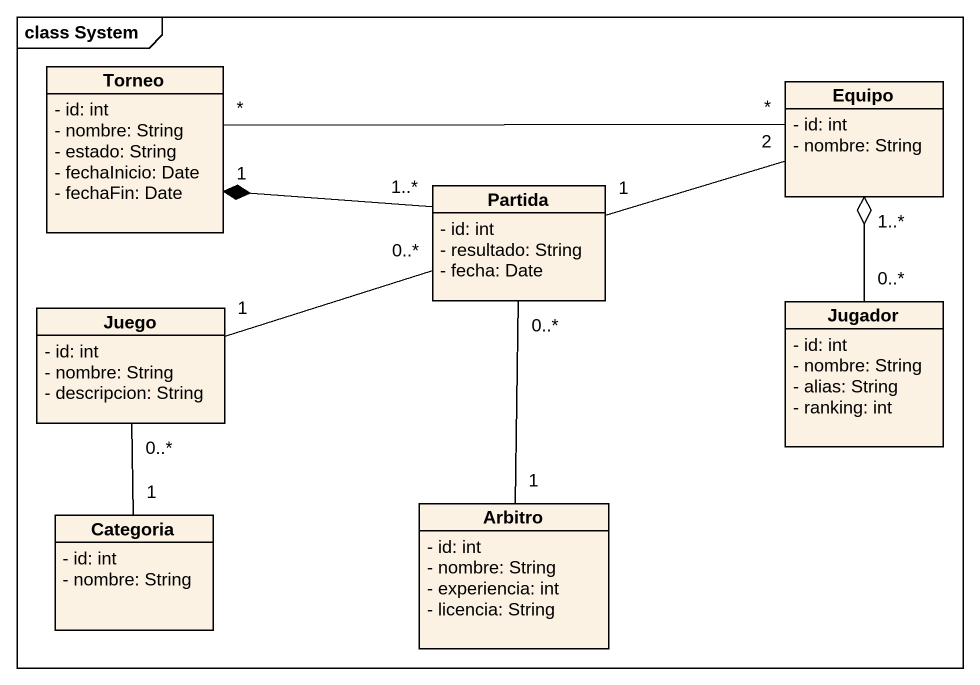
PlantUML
@startuml
mainframe class System
hide circle
hide empty members
skinparam classAttributeIconSize 0
class Torneo {
  - id: int
  - nombre: String
  - estado: String
  - fechaInicio: Date
  - fechaFin: Date
}
class Equipo {
  - id: int
  - nombre: String
}
class Partida {
  - id: int
  - resultado: String
  - fecha: Date
}
class Juego {
  - id: int
  - nombre: String
  - descripcion: String
}
class Jugador {
  - id: int
  - nombre: String
  - alias: String
  - ranking: int
}
class Categoria {
  - id: int
  - nombre: String
}
class Arbitro {
  - id: int
  - nombre: String
  - experiencia: int
  - licencia: String
}
Torneo "*" -right- "*" Equipo
Torneo "1" *-right- "1..*" Partida
Equipo "1..*" o-- "0..*" Jugador
Partida "1" -right- "2" Equipo
Partida "0..*" -left- "1" Juego
Partida "0..*" -- "1" Arbitro
Juego "0..*" -- "1" Categoria
@enduml
